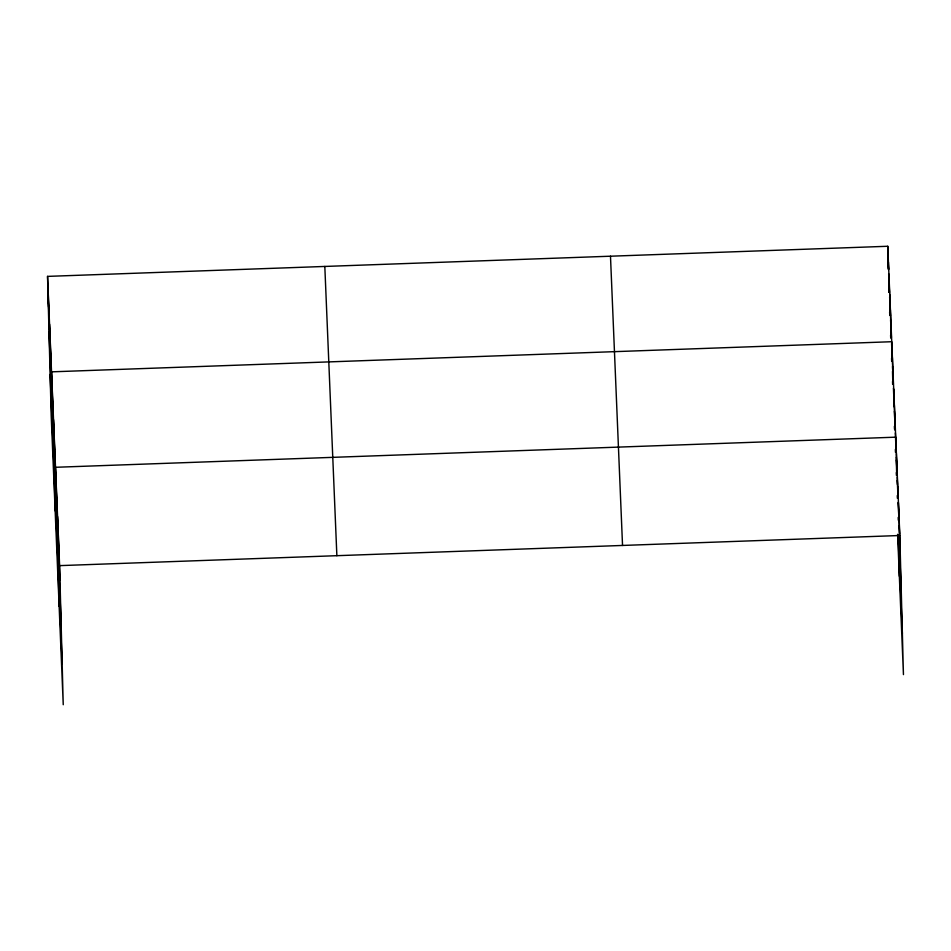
<?xml version="1.0" encoding="UTF-8"?>
<svg xmlns="http://www.w3.org/2000/svg" width="951" height="951" viewBox="0 0 951 951"><rect width="100%" height="100%" fill="white"/><g stroke="black" fill="none" stroke-linecap="round" stroke-linejoin="round"><path stroke-width="1.43" d="M47.55 276.384L59.604 565.631L63.242 704.727L51.188 415.492L47.55 276.384L887.758 246.273L899.812 535.508L903.45 674.616L897.601 534.331M59.604 565.631L899.812 535.508M888.139 260.871L888.496 269.537M889.649 297.021L890.433 315.827M890.611 320.166L891.337 337.51M891.574 343.299L892.3 360.655M892.537 366.444L893.262 383.8M893.441 388.139L894.225 406.933M894.404 411.272L895.188 430.078M896.317 457.229L897.055 474.989M897.292 480.457L898.029 498.205M898.196 502.306L898.933 520.066M899.17 525.523L900.193 550.106M889.637 312.071L889.756 314.971M890.6 335.216L890.718 338.104M891.562 358.349L891.681 361.249M892.525 381.494L892.644 384.382M894.392 426.321L894.522 429.222M895.355 449.466L895.485 452.355M896.329 472.611L896.448 475.5M897.28 495.59L897.399 498.312M898.196 517.439L898.303 520.173M898.933 535.199L901.263 591.201M902.368 633.532L898.279 535.187L899.349 576.27M610.483 256.211L622.536 545.458M324.814 266.446L336.868 555.693M47.93 290.982L59.984 580.229M49.012 332.065L61.054 621.312M50.118 374.397L62.172 663.643M899.123 519.127L899.503 533.725M898.445 502.734L898.826 517.332M897.756 486.341L898.065 498.015M897.078 469.949L897.185 474.335M897.268 477.247L897.459 484.546M896.389 453.556L896.781 468.154M896.306 459.987L896.698 475.048M895.046 421.257L895.271 430.018M895.355 432.943L896.092 451.773L895.711 437.175L55.503 467.286L59.152 606.393M894.38 405.352L894.772 419.95M893.726 389.446L894.106 404.044M893.06 373.541L893.322 383.752M892.395 357.624L892.775 372.221M892.228 360.429L891.729 341.718L51.532 371.841L55.17 510.937M892.513 371.377L892.834 383.705M891.075 325.813L891.372 337.486M890.409 309.907L890.79 324.505M889.744 293.99L890.124 308.588M889.078 278.084L889.458 292.682L888.686 273.876L888.805 276.777M888.424 262.179L888.614 269.478M887.758 246.273L888.353 269.085M888.71 282.78L888.959 292.361M58.914 549.238L59.307 563.836M58.237 532.857L58.617 547.455M57.547 516.464L57.94 531.062M56.87 500.071L57.25 514.669M56.192 483.679L56.573 498.276M54.837 451.38L55.229 465.978M54.183 435.475L54.564 450.073M53.518 419.569L53.898 434.167M52.852 403.652L53.232 418.25M52.186 387.746L52.567 402.344M50.867 355.936L51.247 370.533M50.201 340.018L50.581 354.616M49.535 324.113L49.916 338.711M48.881 308.207L49.262 322.805M48.216 292.302L48.596 306.9"/></g></svg>
